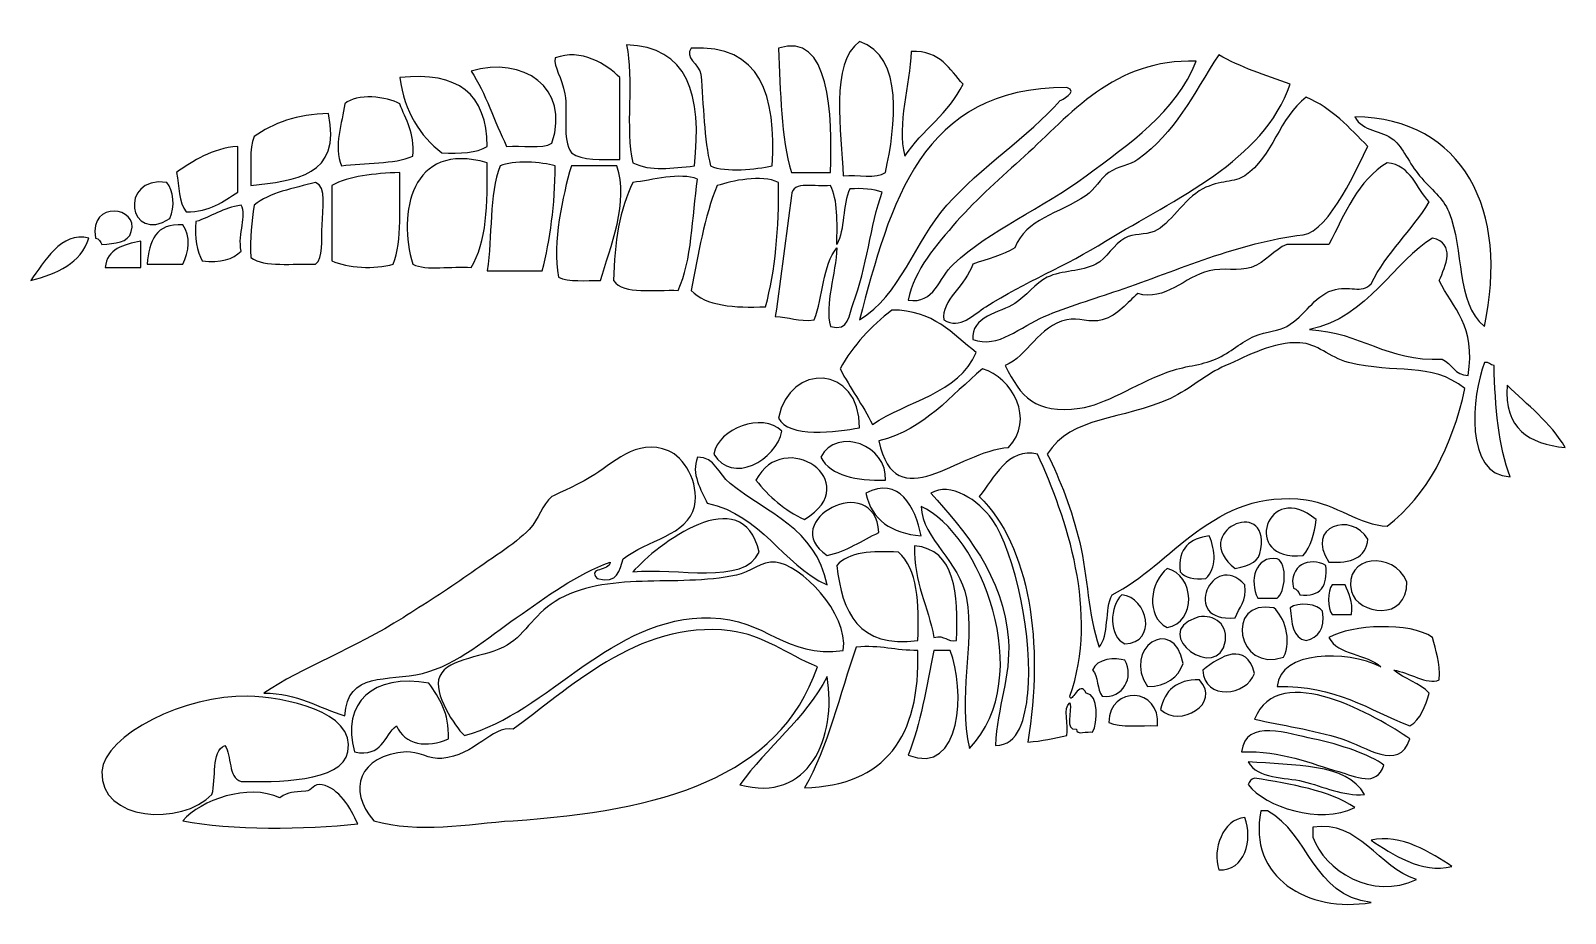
# Model space of a CAD drawing. Header units: centimetres. Extents: x -66 to 65, y -66 to 66.
# Drawn here: x 48.61 to 55.49, y -47.56 to -43.6 of the extents above; entities that cross this region are included whole.
import ezdxf

# ---------------------------------------------------------------- set-up
doc = ezdxf.new("R2010")
doc.units = ezdxf.units.CM
doc.header["$MEASUREMENT"] = 0
doc.layers.add('Layer 1', color=7, linetype='Continuous')

msp = doc.modelspace()

# ---------------------------------------------------------------- linework, layer by layer
at = {"layer": 'Layer 1'}
for points, knots in [([(52.19178, -44.23803), (52.13384, -44.23803), (52.07579, -44.23803), (52.01768, -44.23803), (52.01768, -44.23803), (51.96897, -44.08177), (51.96855, -43.87682), (51.95958, -43.6805), (51.95958, -43.6805), (52.18879, -43.60231), (52.20281, -43.97749), (52.19178, -44.23803)], [0, 0, 0, 0, 0.25, 0.25, 0.25, 0.25, 0.5, 0.5, 0.5, 0.5, 1, 1, 1, 1]), ([(51.24827, -43.81252), (51.24827, -43.93478), (51.24827, -44.05705), (51.24827, -44.17934), (51.24827, -44.17934), (51.16424, -44.18111), (51.07904, -44.18402), (51.03046, -44.14997), (51.03046, -44.14997), (50.98781, -44.08626), (51.01604, -43.97487), (51.00154, -43.88592), (51.00154, -43.88592), (50.98924, -43.81147), (50.94918, -43.76479), (50.95794, -43.72447), (50.95794, -43.72447), (51.0732, -43.67936), (51.189, -43.75286), (51.24827, -43.81252)], [0, 0, 0, 0, 0.1666667, 0.1666667, 0.1666667, 0.1666667, 0.3333333, 0.3333333, 0.3333333, 0.3333333, 0.5, 0.5, 0.5, 0.5, 0.6666667, 0.6666667, 0.6666667, 0.6666667, 1, 1, 1, 1]), ([(51.27732, -43.66581), (51.55153, -43.67224), (51.61858, -43.88817), (51.58217, -44.20868), (51.58217, -44.20868), (51.48091, -44.21699), (51.38675, -44.23498), (51.30634, -44.194), (51.30634, -44.194), (51.2696, -44.04528), (51.31278, -43.81578), (51.27732, -43.66581)], [0, 0, 0, 0, 0.25, 0.25, 0.25, 0.25, 0.5, 0.5, 0.5, 0.5, 1, 1, 1, 1]), ([(51.5676, -43.6805), (51.87952, -43.66357), (51.95027, -43.89042), (51.93053, -44.20869), (51.93053, -44.20869), (51.85912, -44.22332), (51.72333, -44.23867), (51.65478, -44.20869), (51.65478, -44.20869), (51.62404, -44.08812), (51.62382, -43.93672), (51.6112, -43.79787), (51.6112, -43.79787), (51.60355, -43.75286), (51.53513, -43.72069), (51.5676, -43.6805)], [0, 0, 0, 0, 0.2, 0.2, 0.2, 0.2, 0.4, 0.4, 0.4, 0.4, 0.6, 0.6, 0.6, 0.6, 1, 1, 1, 1]), ([(52.32253, -43.65115), (52.52335, -43.71568), (52.48467, -44.03133), (52.4386, -44.23805), (52.4386, -44.23805), (52.39947, -44.26692), (52.31179, -44.24678), (52.24993, -44.25268), (52.24993, -44.25268), (52.24006, -44.05994), (52.18966, -43.74371), (52.32253, -43.65115)], [0, 0, 0, 0, 0.25, 0.25, 0.25, 0.25, 0.5, 0.5, 0.5, 0.5, 1, 1, 1, 1]), ([(52.55473, -43.69513), (52.68535, -43.69037), (52.72607, -43.77628), (52.78698, -43.84187), (52.78698, -43.84187), (52.72419, -43.97398), (52.60262, -44.04674), (52.5257, -44.16464), (52.5257, -44.16464), (52.48827, -44.01908), (52.54888, -43.84581), (52.55473, -43.69513)], [0, 0, 0, 0, 0.25, 0.25, 0.25, 0.25, 0.5, 0.5, 0.5, 0.5, 1, 1, 1, 1]), ([(50.94344, -44.10597), (50.90002, -44.1355), (50.80644, -44.11425), (50.74021, -44.12068), (50.74021, -44.12068), (50.68555, -44.00955), (50.64692, -43.88232), (50.58051, -43.78318), (50.58051, -43.78318), (50.81256, -43.71561), (51.02766, -43.85499), (50.94344, -44.10597)], [0, 0, 0, 0, 0.25, 0.25, 0.25, 0.25, 0.5, 0.5, 0.5, 0.5, 1, 1, 1, 1]), ([(53.83219, -43.73915), (53.74101, -43.96794), (53.53088, -44.10983), (53.33869, -44.25265), (53.33869, -44.25265), (53.14253, -44.39854), (52.90607, -44.49699), (52.74351, -44.64881), (52.74351, -44.64881), (52.67681, -44.7112), (52.65932, -44.82923), (52.54023, -44.81029), (52.54023, -44.81029), (52.56894, -44.67332), (52.6672, -44.56097), (52.75806, -44.45813), (52.75806, -44.45813), (52.8531, -44.35042), (52.95925, -44.25945), (53.06286, -44.16463), (53.06286, -44.16463), (53.26278, -43.98183), (53.46561, -43.72521), (53.83219, -43.73915)], [0, 0, 0, 0, 0.1428571, 0.1428571, 0.1428571, 0.1428571, 0.2857143, 0.2857143, 0.2857143, 0.2857143, 0.4285714, 0.4285714, 0.4285714, 0.4285714, 0.5714286, 0.5714286, 0.5714286, 0.5714286, 0.7142857, 0.7142857, 0.7142857, 0.7142857, 1, 1, 1, 1]), ([(54.25328, -43.84187), (54.13237, -44.18972), (53.73877, -44.35328), (53.42585, -44.54619), (53.42585, -44.54619), (53.24763, -44.65591), (53.06639, -44.72923), (52.88867, -44.83961), (52.88867, -44.83961), (52.8325, -44.87448), (52.77448, -44.94394), (52.7, -44.89832), (52.7, -44.89832), (52.68669, -44.81349), (52.80226, -44.73978), (52.83065, -44.64882), (52.83065, -44.64882), (52.89523, -44.62617), (52.96548, -44.60919), (53.0193, -44.5755), (53.0193, -44.5755), (53.07058, -44.4435), (53.21239, -44.42564), (53.33868, -44.34074), (53.33868, -44.34074), (53.37678, -44.3151), (53.40252, -44.26473), (53.44025, -44.23806), (53.44025, -44.23806), (53.4815, -44.20901), (53.53428, -44.2057), (53.5709, -44.17938), (53.5709, -44.17938), (53.73902, -44.05878), (53.81437, -43.89297), (53.9338, -43.7098), (53.9338, -43.7098), (54.02745, -43.7668), (54.14329, -43.80133), (54.25328, -43.84187)], [0, 0, 0, 0, 0.0909091, 0.0909091, 0.0909091, 0.0909091, 0.1818182, 0.1818182, 0.1818182, 0.1818182, 0.2727273, 0.2727273, 0.2727273, 0.2727273, 0.3636364, 0.3636364, 0.3636364, 0.3636364, 0.4545455, 0.4545455, 0.4545455, 0.4545455, 0.5454545, 0.5454545, 0.5454545, 0.5454545, 0.6363636, 0.6363636, 0.6363636, 0.6363636, 0.7272727, 0.7272727, 0.7272727, 0.7272727, 0.8181818, 0.8181818, 0.8181818, 0.8181818, 1, 1, 1, 1]), ([(50.26119, -43.81252), (50.52255, -43.78307), (50.65198, -43.88695), (50.65309, -44.12065), (50.65309, -44.12065), (50.60673, -44.15198), (50.53019, -44.15296), (50.44984, -44.14994), (50.44984, -44.14994), (50.35096, -44.0738), (50.28297, -43.96656), (50.26119, -43.81252)], [0, 0, 0, 0, 0.25, 0.25, 0.25, 0.25, 0.5, 0.5, 0.5, 0.5, 1, 1, 1, 1]), ([(50.26119, -43.92992), (50.28675, -44.00191), (50.33025, -44.0557), (50.31916, -44.16463), (50.31916, -44.16463), (50.23605, -44.20286), (50.10371, -44.19141), (49.99983, -44.20868), (49.99983, -44.20868), (49.96284, -44.12012), (50.00303, -44.01506), (50.01436, -43.92991), (50.01436, -43.92991), (50.06818, -43.88126), (50.2037, -43.89738), (50.26119, -43.92992)], [0, 0, 0, 0, 0.2, 0.2, 0.2, 0.2, 0.4, 0.4, 0.4, 0.4, 0.6, 0.6, 0.6, 0.6, 1, 1, 1, 1]), ([(53.25156, -43.85658), (53.3077, -43.87724), (53.22325, -43.91439), (53.22251, -43.91524), (53.22251, -43.91524), (53.07942, -44.07613), (52.86506, -44.21485), (52.71443, -44.38477), (52.71443, -44.38477), (52.56679, -44.55133), (52.50782, -44.78696), (52.3225, -44.8983), (52.3225, -44.8983), (52.4603, -44.37733), (52.59725, -43.85544), (53.25156, -43.85658)], [0, 0, 0, 0, 0.2, 0.2, 0.2, 0.2, 0.4, 0.4, 0.4, 0.4, 0.6, 0.6, 0.6, 0.6, 1, 1, 1, 1]), ([(54.60157, -44.12068), (54.56022, -44.19995), (54.43202, -44.50213), (54.31122, -44.51679), (54.31122, -44.51679), (54.02047, -44.55224), (53.75189, -44.67528), (53.48384, -44.76629), (53.48384, -44.76629), (53.37309, -44.80381), (53.25513, -44.83974), (53.14996, -44.88361), (53.14996, -44.88361), (53.04574, -44.92713), (52.94417, -45.02945), (52.83063, -44.98635), (52.83063, -44.98635), (52.82089, -44.88308), (52.95292, -44.86652), (53.01928, -44.82495), (53.01928, -44.82495), (53.06847, -44.7941), (53.11167, -44.73335), (53.16443, -44.70755), (53.16443, -44.70755), (53.23005, -44.67551), (53.31688, -44.68345), (53.38218, -44.64881), (53.38218, -44.64881), (53.43018, -44.62349), (53.46306, -44.55927), (53.51283, -44.53149), (53.51283, -44.53149), (53.55082, -44.51024), (53.6017, -44.51956), (53.64348, -44.50212), (53.64348, -44.50212), (53.71579, -44.47196), (53.77458, -44.35644), (53.86123, -44.31141), (53.86123, -44.31141), (53.93963, -44.27058), (54.0053, -44.28344), (54.04996, -44.25265), (54.04996, -44.25265), (54.17646, -44.16576), (54.20347, -43.99225), (54.32581, -43.90052), (54.32581, -43.90052), (54.44211, -43.94923), (54.51842, -44.03845), (54.60157, -44.12068)], [0, 0, 0, 0, 0.0714286, 0.0714286, 0.0714286, 0.0714286, 0.1428571, 0.1428571, 0.1428571, 0.1428571, 0.2142857, 0.2142857, 0.2142857, 0.2142857, 0.2857143, 0.2857143, 0.2857143, 0.2857143, 0.3571429, 0.3571429, 0.3571429, 0.3571429, 0.4285714, 0.4285714, 0.4285714, 0.4285714, 0.5, 0.5, 0.5, 0.5, 0.5714286, 0.5714286, 0.5714286, 0.5714286, 0.6428571, 0.6428571, 0.6428571, 0.6428571, 0.7142857, 0.7142857, 0.7142857, 0.7142857, 0.7857143, 0.7857143, 0.7857143, 0.7857143, 0.8571429, 0.8571429, 0.8571429, 0.8571429, 1, 1, 1, 1]), ([(49.94179, -43.97392), (50.0001, -44.25787), (49.79172, -44.27216), (49.59333, -44.29666), (49.59333, -44.29666), (49.59582, -44.22094), (49.58441, -44.13108), (49.60791, -44.07663), (49.60791, -44.07663), (49.69305, -44.01604), (49.8, -43.97739), (49.94179, -43.97392)], [0, 0, 0, 0, 0.25, 0.25, 0.25, 0.25, 0.5, 0.5, 0.5, 0.5, 1, 1, 1, 1]), ([(54.54347, -43.9886), (55.03009, -43.99392), (55.23715, -44.41117), (55.1242, -44.92763), (55.1242, -44.92763), (54.99328, -44.82108), (55.03498, -44.58621), (54.96447, -44.41407), (54.96447, -44.41407), (54.93926, -44.35234), (54.88592, -44.31406), (54.83385, -44.25265), (54.83385, -44.25265), (54.78932, -44.20021), (54.75678, -44.12269), (54.71767, -44.09128), (54.71767, -44.09128), (54.6623, -44.04671), (54.57837, -44.05515), (54.54347, -43.9886)], [0, 0, 0, 0, 0.1666667, 0.1666667, 0.1666667, 0.1666667, 0.3333333, 0.3333333, 0.3333333, 0.3333333, 0.5, 0.5, 0.5, 0.5, 0.6666667, 0.6666667, 0.6666667, 0.6666667, 1, 1, 1, 1]), ([(50.65306, -44.194), (50.65512, -44.37704), (50.65192, -44.55471), (50.58051, -44.66353), (50.58051, -44.66353), (50.49603, -44.65591), (50.38027, -44.67999), (50.31915, -44.64879), (50.31915, -44.64879), (50.25278, -44.42546), (50.30662, -44.09528), (50.65306, -44.194)], [0, 0, 0, 0, 0.25, 0.25, 0.25, 0.25, 0.5, 0.5, 0.5, 0.5, 1, 1, 1, 1]), ([(49.53531, -44.12068), (49.53531, -44.1891), (49.53531, -44.25758), (49.53531, -44.3261), (49.53531, -44.3261), (49.46824, -44.36589), (49.41201, -44.41669), (49.30303, -44.41407), (49.30303, -44.41407), (49.27094, -44.37317), (49.27255, -44.29824), (49.25948, -44.23804), (49.25948, -44.23804), (49.3375, -44.18482), (49.41497, -44.13108), (49.53531, -44.12068)], [0, 0, 0, 0, 0.2, 0.2, 0.2, 0.2, 0.4, 0.4, 0.4, 0.4, 0.6, 0.6, 0.6, 0.6, 1, 1, 1, 1]), ([(50.26119, -44.23803), (50.25894, -44.38255), (50.27294, -44.54336), (50.23211, -44.6488), (50.23211, -44.6488), (50.14726, -44.67378), (50.02732, -44.66555), (49.95631, -44.63414), (49.95631, -44.63414), (49.95631, -44.52164), (49.95631, -44.40916), (49.95631, -44.29664), (49.95631, -44.29664), (50.0342, -44.25319), (50.14467, -44.24263), (50.26119, -44.23803)], [0, 0, 0, 0, 0.2, 0.2, 0.2, 0.2, 0.4, 0.4, 0.4, 0.4, 0.6, 0.6, 0.6, 0.6, 1, 1, 1, 1]), ([(50.95794, -44.20868), (50.95765, -44.38442), (50.9354, -44.53801), (50.89989, -44.67821), (50.89989, -44.67821), (50.81758, -44.67821), (50.7354, -44.67821), (50.65309, -44.67821), (50.65309, -44.67821), (50.67616, -44.52547), (50.66209, -44.33512), (50.71111, -44.20868), (50.71111, -44.20868), (50.76805, -44.18175), (50.8996, -44.18979), (50.95794, -44.20868)], [0, 0, 0, 0, 0.2, 0.2, 0.2, 0.2, 0.4, 0.4, 0.4, 0.4, 0.6, 0.6, 0.6, 0.6, 1, 1, 1, 1]), ([(51.16109, -44.72221), (51.09423, -44.72139), (51.01925, -44.72872), (50.97242, -44.70753), (50.97242, -44.70753), (50.94519, -44.54881), (50.99004, -44.34674), (51.03044, -44.20868), (51.03044, -44.20868), (51.09823, -44.20868), (51.16596, -44.20868), (51.23372, -44.20868), (51.23372, -44.20868), (51.29158, -44.36574), (51.20419, -44.5754), (51.16109, -44.72221)], [0, 0, 0, 0, 0.2, 0.2, 0.2, 0.2, 0.4, 0.4, 0.4, 0.4, 0.6, 0.6, 0.6, 0.6, 1, 1, 1, 1]), ([(51.30637, -44.28205), (51.39236, -44.273), (51.51788, -44.23599), (51.59667, -44.26739), (51.59667, -44.26739), (51.57106, -44.43709), (51.57169, -44.63334), (51.50957, -44.76624), (51.50957, -44.76624), (51.40263, -44.76177), (51.2666, -44.78685), (51.2193, -44.72219), (51.2193, -44.72219), (51.22337, -44.55031), (51.24827, -44.3994), (51.30637, -44.28205)], [0, 0, 0, 0, 0.2, 0.2, 0.2, 0.2, 0.4, 0.4, 0.4, 0.4, 0.6, 0.6, 0.6, 0.6, 1, 1, 1, 1]), ([(54.8774, -44.37008), (54.79787, -44.49999), (54.68629, -44.59754), (54.6161, -44.73687), (54.6161, -44.73687), (54.57313, -44.78418), (54.51913, -44.74137), (54.44192, -44.76627), (54.44192, -44.76627), (54.35836, -44.7931), (54.32312, -44.87943), (54.23864, -44.92764), (54.23864, -44.92764), (54.20311, -44.94799), (54.14818, -44.94854), (54.09352, -44.97164), (54.09352, -44.97164), (54.03611, -44.99588), (53.9875, -45.04453), (53.91932, -45.07438), (53.91932, -45.07438), (53.85492, -45.10258), (53.77581, -45.10512), (53.70157, -45.13309), (53.70157, -45.13309), (53.55126, -45.18968), (53.42484, -45.2794), (53.30964, -45.29449), (53.30964, -45.29449), (53.10792, -45.32074), (53.04564, -45.24327), (52.97579, -45.1037), (52.97579, -45.1037), (53.07681, -45.05978), (53.12517, -44.92653), (53.25159, -44.89833), (53.25159, -44.89833), (53.30226, -44.88701), (53.35737, -44.91365), (53.41124, -44.89833), (53.41124, -44.89833), (53.48305, -44.87788), (53.52178, -44.81951), (53.57092, -44.78093), (53.57092, -44.78093), (53.69125, -44.81612), (53.78116, -44.70542), (53.8903, -44.67822), (53.8903, -44.67822), (53.9507, -44.66317), (54.02296, -44.68208), (54.07911, -44.66354), (54.07911, -44.66354), (54.14452, -44.64187), (54.18174, -44.5811), (54.23868, -44.5608), (54.23868, -44.5608), (54.30165, -44.5608), (54.36449, -44.5608), (54.42743, -44.5608), (54.42743, -44.5608), (54.49836, -44.42221), (54.55792, -44.27209), (54.68876, -44.19401), (54.68876, -44.19401), (54.79692, -44.20691), (54.81774, -44.30811), (54.8774, -44.37008)], [0, 0, 0, 0, 0.0555556, 0.0555556, 0.0555556, 0.0555556, 0.1111111, 0.1111111, 0.1111111, 0.1111111, 0.1666667, 0.1666667, 0.1666667, 0.1666667, 0.2222222, 0.2222222, 0.2222222, 0.2222222, 0.2777778, 0.2777778, 0.2777778, 0.2777778, 0.3333333, 0.3333333, 0.3333333, 0.3333333, 0.3888889, 0.3888889, 0.3888889, 0.3888889, 0.4444444, 0.4444444, 0.4444444, 0.4444444, 0.5, 0.5, 0.5, 0.5, 0.5555556, 0.5555556, 0.5555556, 0.5555556, 0.6111111, 0.6111111, 0.6111111, 0.6111111, 0.6666667, 0.6666667, 0.6666667, 0.6666667, 0.7222222, 0.7222222, 0.7222222, 0.7222222, 0.7777778, 0.7777778, 0.7777778, 0.7777778, 0.8333333, 0.8333333, 0.8333333, 0.8333333, 0.8888889, 0.8888889, 0.8888889, 0.8888889, 1, 1, 1, 1]), ([(49.21595, -44.28205), (49.24744, -44.31703), (49.25424, -44.39325), (49.23048, -44.44345), (49.23048, -44.44345), (49.04577, -44.56571), (48.99632, -44.25237), (49.21595, -44.28205)], [0, 0, 0, 0, 0.3333333, 0.3333333, 0.3333333, 0.3333333, 1, 1, 1, 1]), ([(49.88374, -44.28205), (49.93404, -44.30017), (49.91493, -44.40214), (49.91274, -44.47276), (49.91274, -44.47276), (49.91062, -44.54198), (49.91713, -44.62143), (49.88374, -44.64879), (49.88374, -44.64879), (49.78076, -44.64519), (49.65604, -44.66371), (49.59333, -44.61947), (49.59333, -44.61947), (49.58801, -44.53086), (49.59748, -44.45739), (49.60791, -44.38476), (49.60791, -44.38476), (49.67585, -44.32634), (49.78547, -44.30997), (49.88374, -44.28205)], [0, 0, 0, 0, 0.1666667, 0.1666667, 0.1666667, 0.1666667, 0.3333333, 0.3333333, 0.3333333, 0.3333333, 0.5, 0.5, 0.5, 0.5, 0.6666667, 0.6666667, 0.6666667, 0.6666667, 1, 1, 1, 1]), ([(51.95955, -44.28205), (51.96122, -44.48909), (51.94524, -44.67837), (51.90153, -44.83958), (51.90153, -44.83958), (51.76003, -44.84564), (51.6339, -44.83622), (51.5676, -44.76626), (51.5676, -44.76626), (51.59927, -44.60254), (51.62724, -44.43516), (51.68383, -44.29665), (51.68383, -44.29665), (51.75259, -44.27491), (51.88063, -44.24602), (51.95955, -44.28205)], [0, 0, 0, 0, 0.2, 0.2, 0.2, 0.2, 0.4, 0.4, 0.4, 0.4, 0.6, 0.6, 0.6, 0.6, 1, 1, 1, 1]), ([(52.19178, -44.29666), (52.22633, -44.35968), (52.22205, -44.46181), (52.22094, -44.56079), (52.22094, -44.56079), (52.25745, -44.49501), (52.24621, -44.3809), (52.27896, -44.31139), (52.27896, -44.31139), (52.3351, -44.30848), (52.3859, -44.31083), (52.42408, -44.32607), (52.42408, -44.32607), (52.37037, -44.47326), (52.35696, -44.66527), (52.29346, -44.82492), (52.29346, -44.82492), (52.27528, -44.87059), (52.27711, -44.95568), (52.19175, -44.92763), (52.19175, -44.92763), (52.16646, -44.83055), (52.21601, -44.69017), (52.22091, -44.57547), (52.22091, -44.57547), (52.1576, -44.65336), (52.15934, -44.79695), (52.1192, -44.89829), (52.1192, -44.89829), (52.04657, -44.90811), (52.00688, -44.88472), (51.94502, -44.88355), (51.94502, -44.88355), (51.97034, -44.70377), (51.99415, -44.52237), (52.01765, -44.34068), (52.01765, -44.34068), (52.02141, -44.27115), (52.1274, -44.30491), (52.19178, -44.29666)], [0, 0, 0, 0, 0.0909091, 0.0909091, 0.0909091, 0.0909091, 0.1818182, 0.1818182, 0.1818182, 0.1818182, 0.2727273, 0.2727273, 0.2727273, 0.2727273, 0.3636364, 0.3636364, 0.3636364, 0.3636364, 0.4545455, 0.4545455, 0.4545455, 0.4545455, 0.5454545, 0.5454545, 0.5454545, 0.5454545, 0.6363636, 0.6363636, 0.6363636, 0.6363636, 0.7272727, 0.7272727, 0.7272727, 0.7272727, 0.8181818, 0.8181818, 0.8181818, 0.8181818, 1, 1, 1, 1]), ([(49.05633, -44.50213), (49.0458, -44.55513), (48.98262, -44.55484), (48.92568, -44.56081), (48.92568, -44.56081), (48.91925, -44.54777), (48.9129, -44.53456), (48.8966, -44.53152), (48.8966, -44.53152), (48.86834, -44.35741), (49.09467, -44.39347), (49.05633, -44.50213)], [0, 0, 0, 0, 0.25, 0.25, 0.25, 0.25, 0.5, 0.5, 0.5, 0.5, 1, 1, 1, 1]), ([(49.54983, -44.38476), (49.57819, -44.43162), (49.53351, -44.5089), (49.54983, -44.59016), (49.54983, -44.59016), (49.51411, -44.62752), (49.45656, -44.64257), (49.37558, -44.63416), (49.37558, -44.63416), (49.35042, -44.59117), (49.3414, -44.53185), (49.34653, -44.45813), (49.34653, -44.45813), (49.41683, -44.43625), (49.46895, -44.39596), (49.54983, -44.38476)], [0, 0, 0, 0, 0.2, 0.2, 0.2, 0.2, 0.4, 0.4, 0.4, 0.4, 0.6, 0.6, 0.6, 0.6, 1, 1, 1, 1]), ([(48.86755, -44.5315), (48.83085, -44.64596), (48.72502, -44.69057), (48.60625, -44.72221), (48.60625, -44.72221), (48.6676, -44.63826), (48.74095, -44.50227), (48.86755, -44.5315)], [0, 0, 0, 0, 0.3333333, 0.3333333, 0.3333333, 0.3333333, 1, 1, 1, 1]), ([(49.2885, -44.47276), (49.32417, -44.52427), (49.3167, -44.59309), (49.2885, -44.64879), (49.2885, -44.64879), (49.23532, -44.64879), (49.18206, -44.64879), (49.12882, -44.64879), (49.12882, -44.64879), (49.13756, -44.54521), (49.16743, -44.46287), (49.2885, -44.47276)], [0, 0, 0, 0, 0.25, 0.25, 0.25, 0.25, 0.5, 0.5, 0.5, 0.5, 1, 1, 1, 1]), ([(49.09975, -44.54619), (49.09975, -44.58532), (49.09975, -44.6244), (49.09975, -44.66356), (49.09975, -44.66356), (49.04654, -44.66356), (48.99333, -44.66356), (48.9401, -44.66356), (48.9401, -44.66356), (48.94857, -44.57915), (49.02273, -44.56111), (49.09975, -44.54619)], [0, 0, 0, 0, 0.25, 0.25, 0.25, 0.25, 0.5, 0.5, 0.5, 0.5, 1, 1, 1, 1]), ([(54.89198, -44.5315), (54.99591, -44.55666), (54.95141, -44.65556), (54.92098, -44.72221), (54.92098, -44.72221), (54.98419, -44.84418), (55.08677, -44.92634), (55.05163, -45.14774), (55.05163, -45.14774), (54.99041, -45.14599), (54.97818, -45.09477), (54.93548, -45.07437), (54.93548, -45.07437), (54.68185, -45.08622), (54.57162, -44.95303), (54.34027, -44.94234), (54.34027, -44.94234), (54.5985, -44.8903), (54.72654, -44.62845), (54.89198, -44.5315)], [0, 0, 0, 0, 0.1666667, 0.1666667, 0.1666667, 0.1666667, 0.3333333, 0.3333333, 0.3333333, 0.3333333, 0.5, 0.5, 0.5, 0.5, 0.6666667, 0.6666667, 0.6666667, 0.6666667, 1, 1, 1, 1]), ([(52.84508, -45.04501), (52.76745, -45.23069), (52.53512, -45.25996), (52.38055, -45.36783), (52.38055, -45.36783), (52.337, -45.27983), (52.28088, -45.2044), (52.23535, -45.11833), (52.23535, -45.11833), (52.2934, -45.0107), (52.37494, -44.92688), (52.46763, -44.8543), (52.46763, -44.8543), (52.65527, -44.85535), (52.73975, -44.96071), (52.84508, -45.04501)], [0, 0, 0, 0, 0.2, 0.2, 0.2, 0.2, 0.4, 0.4, 0.4, 0.4, 0.6, 0.6, 0.6, 0.6, 1, 1, 1, 1]), ([(55.03713, -45.20645), (54.97866, -45.47013), (54.87015, -45.68328), (54.68875, -45.82264), (54.68875, -45.82264), (54.565, -45.81997), (54.45735, -45.72287), (54.32582, -45.70527), (54.32582, -45.70527), (53.91122, -45.64984), (53.71863, -46.00142), (53.45473, -46.13077), (53.45473, -46.13077), (53.42102, -46.1944), (53.44327, -46.31473), (53.39671, -46.36553), (53.39671, -46.36553), (53.34612, -46.21668), (53.34723, -46.05184), (53.30964, -45.896), (53.30964, -45.896), (53.27519, -45.7531), (53.22225, -45.61417), (53.16446, -45.49984), (53.16446, -45.49984), (53.27257, -45.3285), (53.50194, -45.34908), (53.71614, -45.25036), (53.71614, -45.25036), (53.80644, -45.20877), (53.87783, -45.1405), (53.96292, -45.10362), (53.96292, -45.10362), (54.06756, -45.0584), (54.17795, -44.99551), (54.2968, -45.00096), (54.2968, -45.00096), (54.37348, -45.0044), (54.4293, -45.06681), (54.51453, -45.08893), (54.51453, -45.08893), (54.7267, -45.14409), (54.88174, -45.08279), (55.03713, -45.20645)], [0, 0, 0, 0, 0.0833333, 0.0833333, 0.0833333, 0.0833333, 0.1666667, 0.1666667, 0.1666667, 0.1666667, 0.25, 0.25, 0.25, 0.25, 0.3333333, 0.3333333, 0.3333333, 0.3333333, 0.4166667, 0.4166667, 0.4166667, 0.4166667, 0.5, 0.5, 0.5, 0.5, 0.5833333, 0.5833333, 0.5833333, 0.5833333, 0.6666667, 0.6666667, 0.6666667, 0.6666667, 0.75, 0.75, 0.75, 0.75, 0.8333333, 0.8333333, 0.8333333, 0.8333333, 1, 1, 1, 1]), ([(52.32253, -45.38251), (52.22067, -45.40026), (52.00072, -45.42902), (51.95955, -45.33846), (51.95955, -45.33846), (52.00794, -45.08797), (52.32304, -45.09856), (52.32253, -45.38251)], [0, 0, 0, 0, 0.3333333, 0.3333333, 0.3333333, 0.3333333, 1, 1, 1, 1]), ([(52.99029, -45.47056), (52.76497, -45.4849), (52.48562, -45.79166), (52.40961, -45.44116), (52.40961, -45.44116), (52.61805, -45.38777), (52.72984, -45.23664), (52.87417, -45.11834), (52.87417, -45.11834), (53.00709, -45.15325), (53.11173, -45.34946), (52.99029, -45.47056)], [0, 0, 0, 0, 0.25, 0.25, 0.25, 0.25, 0.5, 0.5, 0.5, 0.5, 1, 1, 1, 1]), ([(55.12423, -45.08898), (55.1477, -45.08491), (55.14918, -45.10287), (55.16778, -45.10366), (55.16778, -45.10366), (55.17244, -45.28964), (55.1867, -45.46603), (55.24033, -45.60253), (55.24033, -45.60253), (55.03165, -45.5914), (55.06878, -45.24119), (55.12423, -45.08898)], [0, 0, 0, 0, 0.25, 0.25, 0.25, 0.25, 0.5, 0.5, 0.5, 0.5, 1, 1, 1, 1]), ([(55.22586, -45.19172), (55.31809, -45.27938), (55.41938, -45.35801), (55.48711, -45.47056), (55.48711, -45.47056), (55.3236, -45.45484), (55.21247, -45.38619), (55.22586, -45.19172)], [0, 0, 0, 0, 0.3333333, 0.3333333, 0.3333333, 0.3333333, 1, 1, 1, 1]), ([(51.97408, -45.39714), (51.94971, -45.52708), (51.75037, -45.63828), (51.66923, -45.49988), (51.66923, -45.49988), (51.6896, -45.38423), (51.88684, -45.31123), (51.97408, -45.39714)], [0, 0, 0, 0, 0.3333333, 0.3333333, 0.3333333, 0.3333333, 1, 1, 1, 1]), ([(52.07578, -45.79333), (51.98548, -45.75248), (51.91698, -45.68967), (51.85803, -45.61728), (51.85803, -45.61728), (51.98283, -45.37708), (52.35391, -45.62386), (52.07578, -45.79333)], [0, 0, 0, 0, 0.3333333, 0.3333333, 0.3333333, 0.3333333, 1, 1, 1, 1]), ([(52.43861, -45.61725), (52.30579, -45.61945), (52.19588, -45.59849), (52.14834, -45.51449), (52.14834, -45.51449), (52.22191, -45.3733), (52.44964, -45.46194), (52.43861, -45.61725)], [0, 0, 0, 0, 0.3333333, 0.3333333, 0.3333333, 0.3333333, 1, 1, 1, 1]), ([(51.14664, -46.05741), (51.09878, -46.0073), (51.20239, -46.02751), (51.20469, -45.98404), (51.20469, -45.98404), (51.05419, -46.03876), (50.92122, -46.13797), (50.78371, -46.23349), (50.78371, -46.23349), (50.65515, -46.32289), (50.5205, -46.44407), (50.36281, -46.48297), (50.36281, -46.48297), (50.20477, -46.52192), (50.02721, -46.4704), (50.01435, -46.67368), (50.01435, -46.67368), (49.89621, -46.63666), (49.80469, -46.57264), (49.65142, -46.57102), (49.65142, -46.57102), (49.82165, -46.45765), (50.06007, -46.3707), (50.27565, -46.23349), (50.27565, -46.23349), (50.36775, -46.17486), (50.47231, -46.11014), (50.566, -46.04273), (50.566, -46.04273), (50.65908, -45.97582), (50.77576, -45.90549), (50.84185, -45.83733), (50.84185, -45.83733), (50.88733, -45.79034), (50.89667, -45.72716), (50.94345, -45.69062), (50.94345, -45.69062), (50.95033, -45.68522), (51.03889, -45.64837), (51.1176, -45.60257), (51.1176, -45.60257), (51.21269, -45.54725), (51.32024, -45.42554), (51.466, -45.48517), (51.466, -45.48517), (51.53246, -45.5124), (51.60573, -45.62386), (51.58221, -45.73459), (51.58221, -45.73459), (51.55475, -45.86318), (51.36774, -45.88617), (51.26278, -45.96935), (51.26278, -45.96935), (51.24608, -46.02097), (51.24041, -46.08371), (51.14664, -46.05741)], [0, 0, 0, 0, 0.0666667, 0.0666667, 0.0666667, 0.0666667, 0.1333333, 0.1333333, 0.1333333, 0.1333333, 0.2, 0.2, 0.2, 0.2, 0.2666667, 0.2666667, 0.2666667, 0.2666667, 0.3333333, 0.3333333, 0.3333333, 0.3333333, 0.4, 0.4, 0.4, 0.4, 0.4666667, 0.4666667, 0.4666667, 0.4666667, 0.5333333, 0.5333333, 0.5333333, 0.5333333, 0.6, 0.6, 0.6, 0.6, 0.6666667, 0.6666667, 0.6666667, 0.6666667, 0.7333333, 0.7333333, 0.7333333, 0.7333333, 0.8, 0.8, 0.8, 0.8, 0.8666667, 0.8666667, 0.8666667, 0.8666667, 1, 1, 1, 1]), ([(53.12094, -45.49988), (53.25051, -45.78568), (53.39804, -46.21029), (53.26604, -46.58565), (53.26604, -46.58565), (53.27112, -46.62655), (53.30999, -46.50606), (53.33867, -46.57099), (53.33867, -46.57099), (53.39656, -46.57718), (53.39095, -46.70529), (53.36772, -46.74699), (53.36772, -46.74699), (53.34655, -46.73895), (53.29268, -46.76414), (53.29509, -46.73236), (53.29509, -46.73236), (53.23794, -46.74133), (53.278, -46.65177), (53.26604, -46.61494), (53.26604, -46.61494), (53.23302, -46.63529), (53.26067, -46.71707), (53.25157, -46.76165), (53.25157, -46.76165), (53.19609, -46.77406), (53.14058, -46.78639), (53.07732, -46.79102), (53.07732, -46.79102), (53.15019, -46.35271), (53.08711, -45.9102), (52.85962, -45.69056), (52.85962, -45.69056), (52.92496, -45.60714), (52.98833, -45.46948), (53.12094, -45.49988)], [0, 0, 0, 0, 0.1, 0.1, 0.1, 0.1, 0.2, 0.2, 0.2, 0.2, 0.3, 0.3, 0.3, 0.3, 0.4, 0.4, 0.4, 0.4, 0.5, 0.5, 0.5, 0.5, 0.6, 0.6, 0.6, 0.6, 0.7, 0.7, 0.7, 0.7, 0.8, 0.8, 0.8, 0.8, 1, 1, 1, 1]), ([(51.59665, -45.51451), (51.6746, -45.51377), (51.68812, -45.58865), (51.74185, -45.63193), (51.74185, -45.63193), (51.90777, -45.7656), (52.12568, -45.83076), (52.1773, -46.08678), (52.1773, -46.08678), (51.97217, -45.99087), (51.88676, -45.77404), (51.64014, -45.71996), (51.64014, -45.71996), (51.61287, -45.66328), (51.565, -45.58663), (51.59665, -45.51451)], [0, 0, 0, 0, 0.2, 0.2, 0.2, 0.2, 0.4, 0.4, 0.4, 0.4, 0.6, 0.6, 0.6, 0.6, 1, 1, 1, 1]), ([(51.87245, -45.94006), (51.80265, -46.08955), (51.50299, -46.00676), (51.30635, -46.02811), (51.30635, -46.02811), (51.41268, -45.90575), (51.79763, -45.6115), (51.87245, -45.94006)], [0, 0, 0, 0, 0.3333333, 0.3333333, 0.3333333, 0.3333333, 1, 1, 1, 1]), ([(52.40961, -45.85198), (52.33214, -45.88627), (52.26935, -45.93522), (52.17733, -45.95466), (52.17733, -45.95466), (51.94746, -45.8032), (52.39, -45.56571), (52.40961, -45.85198)], [0, 0, 0, 0, 0.3333333, 0.3333333, 0.3333333, 0.3333333, 1, 1, 1, 1]), ([(52.35153, -45.67593), (52.49819, -45.59558), (52.57426, -45.73805), (52.59828, -45.86669), (52.59828, -45.86669), (52.46575, -45.85394), (52.37677, -45.79722), (52.35153, -45.67593)], [0, 0, 0, 0, 0.3333333, 0.3333333, 0.3333333, 0.3333333, 1, 1, 1, 1]), ([(54.36932, -45.79333), (54.36337, -45.86067), (54.34493, -45.91536), (54.31122, -45.9547), (54.31122, -45.9547), (54.02584, -45.98526), (54.15255, -45.60828), (54.36932, -45.79333)], [0, 0, 0, 0, 0.3333333, 0.3333333, 0.3333333, 0.3333333, 1, 1, 1, 1]), ([(52.93226, -46.80568), (52.93969, -46.63164), (53.0011, -46.49691), (52.99028, -46.33618), (52.99028, -46.33618), (52.97065, -46.04516), (52.78996, -45.83953), (52.64182, -45.67594), (52.64182, -45.67594), (52.729, -45.62051), (52.85735, -45.70848), (52.91765, -45.79334), (52.91765, -45.79334), (53.02041, -45.93791), (53.10241, -46.3406), (53.0773, -46.57103), (53.0773, -46.57103), (53.06532, -46.68159), (53.0382, -46.80853), (52.93226, -46.80568)], [0, 0, 0, 0, 0.1666667, 0.1666667, 0.1666667, 0.1666667, 0.3333333, 0.3333333, 0.3333333, 0.3333333, 0.5, 0.5, 0.5, 0.5, 0.6666667, 0.6666667, 0.6666667, 0.6666667, 1, 1, 1, 1]), ([(54.00639, -46.01343), (53.79803, -45.84756), (54.15937, -45.68852), (54.12252, -45.92538), (54.12252, -45.92538), (54.11339, -45.98451), (54.08021, -45.99494), (54.00639, -46.01343)], [0, 0, 0, 0, 0.3333333, 0.3333333, 0.3333333, 0.3333333, 1, 1, 1, 1]), ([(52.59828, -45.73459), (52.86255, -45.8531), (53.1211, -46.4959), (52.81611, -46.82036), (52.81611, -46.82036), (52.76047, -46.58147), (52.84064, -46.36438), (52.80156, -46.14546), (52.80156, -46.14546), (52.77206, -45.98002), (52.60654, -45.88421), (52.59828, -45.73459)], [0, 0, 0, 0, 0.25, 0.25, 0.25, 0.25, 0.5, 0.5, 0.5, 0.5, 1, 1, 1, 1]), ([(54.60157, -45.88138), (54.59456, -45.96716), (54.52479, -45.98959), (54.42742, -45.98404), (54.42742, -45.98404), (54.31807, -45.82296), (54.52855, -45.75742), (54.60157, -45.88138)], [0, 0, 0, 0, 0.3333333, 0.3333333, 0.3333333, 0.3333333, 1, 1, 1, 1]), ([(53.89029, -45.8667), (53.92, -45.93372), (53.92402, -46.00997), (53.87582, -46.05741), (53.87582, -46.05741), (53.82034, -46.06455), (53.78311, -46.05328), (53.75961, -46.02812), (53.75961, -46.02812), (53.7488, -45.91932), (53.8051, -45.87836), (53.89029, -45.8667)], [0, 0, 0, 0, 0.25, 0.25, 0.25, 0.25, 0.5, 0.5, 0.5, 0.5, 1, 1, 1, 1]), ([(52.49665, -45.94006), (52.58251, -46.01467), (52.59201, -46.16652), (52.5838, -46.33619), (52.5838, -46.33619), (52.31721, -46.37088), (52.24373, -46.21038), (52.2209, -45.99877), (52.2209, -45.99877), (52.27324, -45.93911), (52.37849, -45.93308), (52.49665, -45.94006)], [0, 0, 0, 0, 0.25, 0.25, 0.25, 0.25, 0.5, 0.5, 0.5, 0.5, 1, 1, 1, 1]), ([(52.56928, -45.9107), (52.75454, -45.9289), (52.76327, -46.12533), (52.75806, -46.33618), (52.75806, -46.33618), (52.71215, -46.34343), (52.70676, -46.30975), (52.65641, -46.32157), (52.65641, -46.32157), (52.62995, -46.18195), (52.56568, -46.08053), (52.56928, -45.9107)], [0, 0, 0, 0, 0.25, 0.25, 0.25, 0.25, 0.5, 0.5, 0.5, 0.5, 1, 1, 1, 1]), ([(54.04997, -46.08678), (54.06026, -46.1607), (54.02391, -46.18761), (54.00642, -46.23347), (54.00642, -46.23347), (53.75472, -46.26018), (53.9071, -45.92482), (54.04997, -46.08678)], [0, 0, 0, 0, 0.3333333, 0.3333333, 0.3333333, 0.3333333, 1, 1, 1, 1]), ([(54.19515, -45.96935), (54.24386, -45.98935), (54.23182, -46.12268), (54.19515, -46.14546), (54.19515, -46.14546), (54.16613, -46.14546), (54.13713, -46.14546), (54.10805, -46.14546), (54.10805, -46.14546), (54.06862, -46.07066), (54.09749, -45.953), (54.19515, -45.96935)], [0, 0, 0, 0, 0.25, 0.25, 0.25, 0.25, 0.5, 0.5, 0.5, 0.5, 1, 1, 1, 1]), ([(54.41287, -45.99875), (54.42332, -46.09239), (54.38972, -46.1416), (54.29677, -46.13078), (54.29677, -46.13078), (54.29034, -46.11771), (54.28407, -46.10453), (54.26769, -46.10146), (54.26769, -46.10146), (54.24462, -46.00028), (54.34167, -45.95726), (54.41287, -45.99875)], [0, 0, 0, 0, 0.25, 0.25, 0.25, 0.25, 0.5, 0.5, 0.5, 0.5, 1, 1, 1, 1]), ([(54.77583, -46.07209), (54.78223, -46.2541), (54.5539, -46.2188), (54.52903, -46.11614), (54.52903, -46.11614), (54.48931, -45.95239), (54.71831, -45.93205), (54.77583, -46.07209)], [0, 0, 0, 0, 0.3333333, 0.3333333, 0.3333333, 0.3333333, 1, 1, 1, 1]), ([(52.24993, -46.38023), (51.98656, -46.41542), (51.90602, -46.23852), (51.65478, -46.23347), (51.65478, -46.23347), (51.20737, -46.22455), (50.93231, -46.65866), (50.55149, -46.76168), (50.55149, -46.76168), (50.52839, -46.74702), (50.41785, -46.59245), (50.43536, -46.51228), (50.43536, -46.51228), (50.45676, -46.4143), (50.61753, -46.41856), (50.72566, -46.36554), (50.72566, -46.36554), (50.818, -46.32027), (50.85761, -46.22179), (50.95794, -46.16012), (50.95794, -46.16012), (51.18498, -46.02045), (51.49912, -46.10054), (51.77085, -46.0427), (51.77085, -46.0427), (51.82808, -46.03058), (51.88774, -45.97886), (51.94505, -45.98402), (51.94505, -45.98402), (52.05586, -45.99409), (52.27454, -46.21163), (52.24993, -46.38023)], [0, 0, 0, 0, 0.1111111, 0.1111111, 0.1111111, 0.1111111, 0.2222222, 0.2222222, 0.2222222, 0.2222222, 0.3333333, 0.3333333, 0.3333333, 0.3333333, 0.4444444, 0.4444444, 0.4444444, 0.4444444, 0.5555556, 0.5555556, 0.5555556, 0.5555556, 0.6666667, 0.6666667, 0.6666667, 0.6666667, 0.7777778, 0.7777778, 0.7777778, 0.7777778, 1, 1, 1, 1]), ([(53.70157, -46.27749), (53.60338, -46.22727), (53.6269, -46.07125), (53.70157, -46.01344), (53.70157, -46.01344), (53.82582, -46.03928), (53.83561, -46.25659), (53.70157, -46.27749)], [0, 0, 0, 0, 0.3333333, 0.3333333, 0.3333333, 0.3333333, 1, 1, 1, 1]), ([(54.44192, -46.08678), (54.46129, -46.08678), (54.4806, -46.08678), (54.5, -46.08678), (54.5, -46.08678), (54.51556, -46.12483), (54.53519, -46.15872), (54.529, -46.21883), (54.529, -46.21883), (54.5, -46.21883), (54.47095, -46.21883), (54.44193, -46.21883), (54.44193, -46.21883), (54.42007, -46.19507), (54.42007, -46.11054), (54.44192, -46.08678)], [0, 0, 0, 0, 0.2, 0.2, 0.2, 0.2, 0.4, 0.4, 0.4, 0.4, 0.6, 0.6, 0.6, 0.6, 1, 1, 1, 1]), ([(53.51284, -46.35088), (53.43913, -46.31932), (53.44328, -46.17999), (53.49831, -46.1308), (53.49831, -46.1308), (53.61616, -46.14226), (53.65886, -46.34644), (53.51284, -46.35088)], [0, 0, 0, 0, 0.3333333, 0.3333333, 0.3333333, 0.3333333, 1, 1, 1, 1]), ([(54.18062, -46.18946), (54.22565, -46.22632), (54.26341, -46.33495), (54.22417, -46.40962), (54.22417, -46.40962), (54.0133, -46.48489), (53.95753, -46.14723), (54.18062, -46.18946)], [0, 0, 0, 0, 0.3333333, 0.3333333, 0.3333333, 0.3333333, 1, 1, 1, 1]), ([(54.3984, -46.20417), (54.41221, -46.28669), (54.37792, -46.32038), (54.32582, -46.33617), (54.32582, -46.33617), (54.26298, -46.32633), (54.26044, -46.25552), (54.25327, -46.18946), (54.25327, -46.18946), (54.28865, -46.16099), (54.37848, -46.1715), (54.3984, -46.20417)], [0, 0, 0, 0, 0.25, 0.25, 0.25, 0.25, 0.5, 0.5, 0.5, 0.5, 1, 1, 1, 1]), ([(53.7742, -46.43888), (53.74957, -46.50212), (53.70104, -46.54104), (53.61447, -46.54162), (53.61447, -46.54162), (53.49681, -46.37491), (53.72903, -46.21404), (53.7742, -46.43888)], [0, 0, 0, 0, 0.3333333, 0.3333333, 0.3333333, 0.3333333, 1, 1, 1, 1]), ([(53.83219, -46.23346), (53.89513, -46.21253), (53.9752, -46.25267), (53.96289, -46.33617), (53.96289, -46.33617), (53.93422, -46.53083), (53.61836, -46.30466), (53.83219, -46.23346)], [0, 0, 0, 0, 0.3333333, 0.3333333, 0.3333333, 0.3333333, 1, 1, 1, 1]), ([(52.13381, -46.45362), (51.96151, -46.95458), (51.43012, -47.09838), (50.76919, -47.1432), (50.76919, -47.1432), (50.56475, -47.15706), (50.34424, -47.20159), (50.14504, -47.1432), (50.14504, -47.1432), (50.02542, -47.00638), (50.0763, -46.84927), (50.29016, -46.83507), (50.29016, -46.83507), (50.33995, -46.83182), (50.39597, -46.86915), (50.44981, -46.86439), (50.44981, -46.86439), (50.59829, -46.85156), (50.67209, -46.7172), (50.76916, -46.73242), (50.76916, -46.73242), (51.00646, -46.56766), (51.326, -46.24016), (51.74185, -46.29226), (51.74185, -46.29226), (51.89597, -46.31151), (51.99231, -46.39533), (52.13381, -46.45362)], [0, 0, 0, 0, 0.125, 0.125, 0.125, 0.125, 0.25, 0.25, 0.25, 0.25, 0.375, 0.375, 0.375, 0.375, 0.5, 0.5, 0.5, 0.5, 0.625, 0.625, 0.625, 0.625, 0.75, 0.75, 0.75, 0.75, 1, 1, 1, 1]), ([(54.7177, -46.46828), (54.7645, -46.509), (54.83547, -46.52535), (54.8774, -46.57099), (54.8774, -46.57099), (54.85811, -46.62973), (54.83988, -46.68952), (54.79027, -46.7177), (54.79027, -46.7177), (54.60395, -46.64679), (54.45766, -46.53545), (54.19514, -46.54162), (54.19514, -46.54162), (54.21046, -46.38104), (54.50219, -46.37663), (54.65964, -46.45362), (54.65964, -46.45362), (54.59812, -46.39351), (54.46684, -46.40401), (54.42742, -46.32159), (54.42742, -46.32159), (54.53108, -46.26391), (54.79093, -46.25179), (54.892, -46.32159), (54.892, -46.32159), (54.9042, -46.38255), (54.92936, -46.43039), (54.921, -46.5123), (54.921, -46.5123), (54.86737, -46.53585), (54.78538, -46.47767), (54.7177, -46.46828)], [0, 0, 0, 0, 0.1111111, 0.1111111, 0.1111111, 0.1111111, 0.2222222, 0.2222222, 0.2222222, 0.2222222, 0.3333333, 0.3333333, 0.3333333, 0.3333333, 0.4444444, 0.4444444, 0.4444444, 0.4444444, 0.5555556, 0.5555556, 0.5555556, 0.5555556, 0.6666667, 0.6666667, 0.6666667, 0.6666667, 0.7777778, 0.7777778, 0.7777778, 0.7777778, 1, 1, 1, 1]), ([(52.30795, -46.36557), (52.41534, -46.35477), (52.48533, -46.382), (52.5838, -46.38025), (52.5838, -46.38025), (52.59679, -46.76998), (52.43619, -46.98419), (52.07577, -46.99644), (52.07577, -46.99644), (52.1813, -46.81457), (52.23236, -46.57763), (52.30795, -46.36557)], [0, 0, 0, 0, 0.25, 0.25, 0.25, 0.25, 0.5, 0.5, 0.5, 0.5, 1, 1, 1, 1]), ([(54.09352, -46.48294), (54.05883, -46.58322), (53.86931, -46.60753), (53.86124, -46.46828), (53.86124, -46.46828), (53.94144, -46.40391), (54.05772, -46.33847), (54.09352, -46.48294)], [0, 0, 0, 0, 0.3333333, 0.3333333, 0.3333333, 0.3333333, 1, 1, 1, 1]), ([(52.72896, -46.38023), (52.79757, -46.55292), (52.78275, -46.94424), (52.54021, -46.84976), (52.54021, -46.84976), (52.59673, -46.7112), (52.62205, -46.54112), (52.65642, -46.38023), (52.65642, -46.38023), (52.68059, -46.38023), (52.70478, -46.38023), (52.72896, -46.38023)], [0, 0, 0, 0, 0.25, 0.25, 0.25, 0.25, 0.5, 0.5, 0.5, 0.5, 1, 1, 1, 1]), ([(53.51284, -46.42423), (53.55446, -46.5012), (53.50363, -46.59669), (53.41121, -46.58565), (53.41121, -46.58565), (53.38655, -46.55676), (53.39451, -46.4949), (53.36769, -46.46828), (53.36769, -46.46828), (53.38412, -46.41499), (53.47228, -46.41147), (53.51284, -46.42423)], [0, 0, 0, 0, 0.25, 0.25, 0.25, 0.25, 0.5, 0.5, 0.5, 0.5, 1, 1, 1, 1]), ([(54.79027, -46.77639), (54.73923, -46.92749), (54.5939, -46.81034), (54.48542, -46.77639), (54.48542, -46.77639), (54.35305, -46.73488), (54.21298, -46.71562), (54.09352, -46.68834), (54.09352, -46.68834), (54.20483, -46.41592), (54.64632, -46.67981), (54.79027, -46.77639)], [0, 0, 0, 0, 0.25, 0.25, 0.25, 0.25, 0.5, 0.5, 0.5, 0.5, 1, 1, 1, 1]), ([(50.47886, -46.77639), (50.38424, -46.81978), (50.28132, -46.80348), (50.24658, -46.71771), (50.24658, -46.71771), (50.18903, -46.76224), (50.18488, -46.86072), (50.05791, -46.83505), (50.05791, -46.83505), (49.99761, -46.61452), (50.14115, -46.48133), (50.39184, -46.52694), (50.39184, -46.52694), (50.43685, -46.59382), (50.48466, -46.65798), (50.47886, -46.77639)], [0, 0, 0, 0, 0.2, 0.2, 0.2, 0.2, 0.4, 0.4, 0.4, 0.4, 0.6, 0.6, 0.6, 0.6, 1, 1, 1, 1]), ([(51.7854, -46.98181), (51.90917, -46.81351), (52.07623, -46.68884), (52.17733, -46.49762), (52.17733, -46.49762), (52.223, -46.76998), (52.09489, -47.06793), (51.7854, -46.98181)], [0, 0, 0, 0, 0.3333333, 0.3333333, 0.3333333, 0.3333333, 1, 1, 1, 1]), ([(53.84677, -46.51228), (53.94734, -46.61946), (53.75763, -46.72847), (53.67252, -46.64431), (53.67252, -46.64431), (53.69085, -46.56004), (53.7429, -46.51), (53.84677, -46.51228)], [0, 0, 0, 0, 0.3333333, 0.3333333, 0.3333333, 0.3333333, 1, 1, 1, 1]), ([(49.54983, -46.9671), (49.48982, -46.94951), (49.5089, -46.85203), (49.47725, -46.80568), (49.47725, -46.80568), (49.41356, -46.83428), (49.43973, -46.95369), (49.41909, -47.02576), (49.41909, -47.02576), (49.28407, -47.16737), (48.91524, -47.14628), (48.92567, -46.92308), (48.92567, -46.92308), (48.93329, -46.75888), (49.30455, -46.57708), (49.57887, -46.58563), (49.57887, -46.58563), (49.74521, -46.59079), (50.06232, -46.64987), (50.02893, -46.83503), (50.02893, -46.83503), (50.00415, -46.97205), (49.69871, -46.97046), (49.54983, -46.9671)], [0, 0, 0, 0, 0.1428571, 0.1428571, 0.1428571, 0.1428571, 0.2857143, 0.2857143, 0.2857143, 0.2857143, 0.4285714, 0.4285714, 0.4285714, 0.4285714, 0.5714286, 0.5714286, 0.5714286, 0.5714286, 0.7142857, 0.7142857, 0.7142857, 0.7142857, 1, 1, 1, 1]), ([(53.65804, -46.7177), (53.58308, -46.71519), (53.49418, -46.72675), (53.44023, -46.70299), (53.44023, -46.70299), (53.44415, -46.53464), (53.67437, -46.54472), (53.65804, -46.7177)], [0, 0, 0, 0, 0.3333333, 0.3333333, 0.3333333, 0.3333333, 1, 1, 1, 1]), ([(54.0355, -46.83504), (54.05161, -46.68126), (54.25227, -46.75551), (54.3548, -46.77638), (54.3548, -46.77638), (54.48426, -46.80276), (54.61047, -46.84784), (54.67413, -46.89375), (54.67413, -46.89375), (54.64077, -46.99535), (54.54835, -46.94503), (54.47093, -46.92309), (54.47093, -46.92309), (54.34855, -46.88852), (54.21475, -46.8274), (54.0355, -46.83504)], [0, 0, 0, 0, 0.2, 0.2, 0.2, 0.2, 0.4, 0.4, 0.4, 0.4, 0.6, 0.6, 0.6, 0.6, 1, 1, 1, 1]), ([(54.5871, -47.02578), (54.49005, -47.03456), (54.40245, -46.98953), (54.31122, -46.9671), (54.31122, -46.9671), (54.2279, -46.94657), (54.10953, -46.95845), (54.0645, -46.87907), (54.0645, -46.87907), (54.26944, -46.89693), (54.50556, -46.8833), (54.5871, -47.02578)], [0, 0, 0, 0, 0.25, 0.25, 0.25, 0.25, 0.5, 0.5, 0.5, 0.5, 1, 1, 1, 1]), ([(50.07244, -47.15784), (49.83855, -47.18184), (49.50245, -47.18782), (49.28851, -47.14318), (49.28851, -47.14318), (49.36939, -47.05105), (49.57844, -46.97461), (49.72399, -47.04047), (49.72399, -47.04047), (49.76492, -47.01015), (49.78032, -47.0165), (49.8402, -47.0111), (49.8402, -47.0111), (49.86695, -47.00872), (49.87552, -46.97411), (49.91275, -46.98181), (49.91275, -46.98181), (49.98716, -46.99723), (50.04137, -47.08515), (50.07244, -47.15784)], [0, 0, 0, 0, 0.1666667, 0.1666667, 0.1666667, 0.1666667, 0.3333333, 0.3333333, 0.3333333, 0.3333333, 0.5, 0.5, 0.5, 0.5, 0.6666667, 0.6666667, 0.6666667, 0.6666667, 1, 1, 1, 1]), ([(54.54347, -47.08452), (54.38342, -47.16162), (54.14371, -47.08246), (54.06447, -46.98178), (54.06447, -46.98178), (54.07093, -46.96871), (54.07722, -46.95556), (54.09352, -46.95241), (54.09352, -46.95241), (54.25934, -46.98051), (54.42756, -47.0061), (54.54347, -47.08452)], [0, 0, 0, 0, 0.25, 0.25, 0.25, 0.25, 0.5, 0.5, 0.5, 0.5, 1, 1, 1, 1]), ([(54.04997, -47.12847), (54.08738, -47.22851), (54.04992, -47.37051), (53.93379, -47.36331), (53.93379, -47.36331), (53.90329, -47.27028), (53.95125, -47.13886), (54.04997, -47.12847)], [0, 0, 0, 0, 0.3333333, 0.3333333, 0.3333333, 0.3333333, 1, 1, 1, 1]), ([(54.15162, -47.09915), (54.34117, -47.20096), (54.35477, -47.48073), (54.61612, -47.51), (54.61612, -47.51), (54.33487, -47.55837), (54.06076, -47.39795), (54.12254, -47.09915), (54.12254, -47.09915), (54.1322, -47.09915), (54.14191, -47.09915), (54.15162, -47.09915)], [0, 0, 0, 0, 0.25, 0.25, 0.25, 0.25, 0.5, 0.5, 0.5, 0.5, 1, 1, 1, 1]), ([(54.81938, -47.40731), (54.62171, -47.50148), (54.40745, -47.36596), (54.3548, -47.21652), (54.3548, -47.21652), (54.3548, -47.20186), (54.3548, -47.18723), (54.3548, -47.17252), (54.3548, -47.17252), (54.56337, -47.13884), (54.6488, -47.35402), (54.81938, -47.40731)], [0, 0, 0, 0, 0.25, 0.25, 0.25, 0.25, 0.5, 0.5, 0.5, 0.5, 1, 1, 1, 1]), ([(54.6161, -47.23118), (54.74948, -47.19935), (54.88873, -47.28814), (54.979, -47.3486), (54.979, -47.3486), (54.84274, -47.3835), (54.70754, -47.2906), (54.6161, -47.23118)], [0, 0, 0, 0, 0.3333333, 0.3333333, 0.3333333, 0.3333333, 1, 1, 1, 1])]:
    msp.add_open_spline(points, degree=3, knots=knots, dxfattribs=at)

doc.saveas('drawing.dxf')
